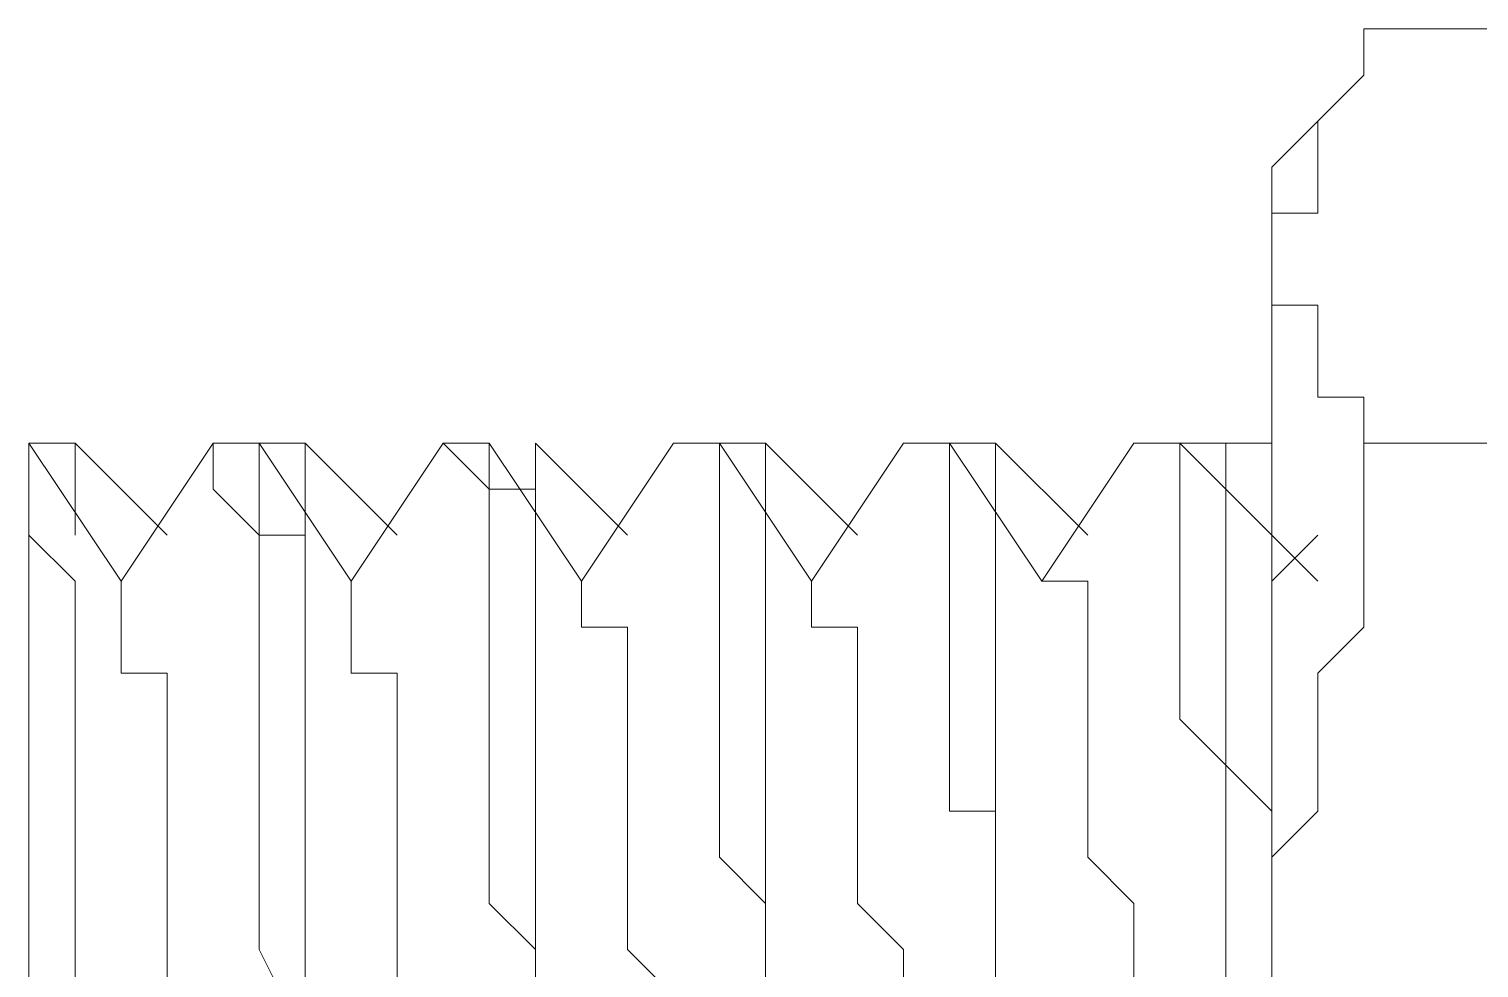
# Model space of a CAD drawing. Header units: millimetres. Extents: x 1341 to 37388, y -13954 to 1849.
# Drawn here: x 29429.67 to 29439.63, y 382.64 to 389.09 of the extents above; entities that cross this region are included whole.
import ezdxf

# ---------------------------------------------------------------- set-up
doc = ezdxf.new("R2010")
doc.units = ezdxf.units.MM
doc.layers.add('COMPONENTE', color=3, linetype='Continuous')

# ---------------------------------------------------------------- blocks, each defined once
blk = doc.blocks.new('TRANFORMADOR_IP00_TRAEL_VISTA_FRONT')
at = {"layer": 'COMPONENTE', "linetype": 'Continuous', "lineweight": 0}
for points in [[(5014.6648, 3514.0646), (5014.6648, 3513.7483)], [(5020.3584, 3514.0646), (5014.6648, 3514.0646)], [(5014.6648, 3513.7483), (5014.0322, 3513.1157)], [(5014.6648, 3513.7483), (5014.3485, 3513.432)], [(5014.6648, 3513.7483), (5014.6648, 3513.7483)], [(5014.6648, 3513.7483), (5014.6648, 3513.7483)], [(5014.6648, 3513.7483), (5014.6648, 3513.7483)], [(5014.3485, 3513.432), (5014.3485, 3513.432)], [(5014.3485, 3513.432), (5014.3485, 3513.432)], [(5014.3485, 3513.432), (5014.3485, 3513.1157)], [(5014.0322, 3512.4831), (5014.0322, 3513.1157)], [(5014.3485, 3513.1157), (5014.3485, 3513.1157)], [(5014.3485, 3513.1157), (5014.3485, 3512.7994)], [(5014.3485, 3512.7994), (5014.0322, 3512.7994)], [(5014.0322, 3512.7994), (5014.0322, 3512.4831)], [(5014.3485, 3512.7994), (5014.3485, 3512.7994)], [(5014.0322, 3512.4831), (5014.0322, 3512.4831)], [(5014.0322, 3512.4831), (5014.0322, 3512.1667)], [(5014.0322, 3507.1058), (5014.0322, 3512.4831)], [(5014.0322, 3512.1667), (5014.0322, 3512.1667)], [(5014.0322, 3512.1667), (5014.3485, 3512.1667)], [(5014.3485, 3512.1667), (5014.3485, 3512.1667)], [(5014.3485, 3512.1667), (5014.3485, 3512.1667)], [(5014.3485, 3512.1667), (5014.3485, 3511.8504)], [(5014.3485, 3511.8504), (5014.3485, 3511.8504)], [(5014.3485, 3511.8504), (5014.3485, 3511.5341)], [(5014.3485, 3511.5341), (5014.6648, 3511.5341)], [(5014.6648, 3511.5341), (5014.6648, 3511.5341)], [(5014.6648, 3511.5341), (5014.6648, 3511.2178)], [(5005.8081, 3511.2178), (5005.4918, 3511.2178)], [(5006.1244, 3510.2689), (5005.4918, 3511.2178)], [(5005.4918, 3511.2178), (5005.4918, 3501.4122)], [(5005.4918, 3510.9015), (5005.4918, 3511.2178)], [(5005.4918, 3511.2178), (5005.4918, 3511.2178)], [(5005.4918, 3511.2178), (5005.4918, 3511.2178)], [(5005.4918, 3511.2178), (5005.4918, 3511.2178)], [(5005.4918, 3511.2178), (5005.4918, 3511.2178)], [(5005.4918, 3511.2178), (5005.4918, 3511.2178)], [(5005.4918, 3511.2178), (5005.4918, 3511.2178)], [(5005.4918, 3511.2178), (5005.4918, 3511.2178)], [(5005.4918, 3511.2178), (5005.4918, 3511.2178)], [(5005.4918, 3511.2178), (5005.4918, 3511.2178)], [(5005.4918, 3511.2178), (5005.4918, 3511.2178)], [(5005.4918, 3511.2178), (5005.4918, 3511.2178)], [(5006.4407, 3510.5852), (5005.8081, 3511.2178)], [(5005.8081, 3510.9015), (5005.8081, 3511.2178)], [(5005.8081, 3511.2178), (5005.8081, 3511.2178)], [(5005.8081, 3511.2178), (5005.8081, 3511.2178)], [(5005.8081, 3511.2178), (5005.8081, 3511.2178)], [(5005.8081, 3511.2178), (5005.8081, 3511.2178)], [(5005.8081, 3511.2178), (5005.8081, 3511.2178)], [(5005.8081, 3511.2178), (5005.8081, 3511.2178)], [(5005.8081, 3511.2178), (5005.8081, 3511.2178)], [(5005.8081, 3511.2178), (5005.8081, 3511.2178)], [(5005.8081, 3511.2178), (5005.8081, 3511.2178)], [(5006.757, 3511.2178), (5006.1244, 3510.2689)], [(5007.0733, 3511.2178), (5006.757, 3511.2178)], [(5006.757, 3510.9015), (5006.757, 3511.2178)], [(5006.757, 3511.2178), (5006.757, 3511.2178)], [(5006.757, 3511.2178), (5006.757, 3511.2178)], [(5006.757, 3511.2178), (5006.757, 3511.2178)], [(5006.757, 3511.2178), (5006.757, 3511.2178)], [(5006.757, 3511.2178), (5006.757, 3511.2178)], [(5006.757, 3511.2178), (5006.757, 3511.2178)], [(5006.757, 3511.2178), (5006.757, 3511.2178)], [(5006.757, 3511.2178), (5006.757, 3511.2178)], [(5006.757, 3511.2178), (5006.757, 3511.2178)], [(5006.757, 3511.2178), (5006.757, 3511.2178)], [(5006.757, 3511.2178), (5006.757, 3511.2178)], [(5006.757, 3511.2178), (5006.757, 3511.2178)], [(5006.757, 3511.2178), (5006.757, 3511.2178)], [(5006.757, 3511.2178), (5006.757, 3511.2178)], [(5007.3897, 3511.2178), (5007.0733, 3511.2178)], [(5007.706, 3510.2689), (5007.0733, 3511.2178)], [(5007.0733, 3510.9015), (5007.0733, 3511.2178)], [(5007.0733, 3511.2178), (5007.0733, 3511.2178)], [(5007.0733, 3511.2178), (5007.0733, 3511.2178)], [(5007.0733, 3511.2178), (5007.0733, 3511.2178)], [(5007.0733, 3511.2178), (5007.0733, 3511.2178)], [(5007.0733, 3511.2178), (5007.0733, 3511.2178)], [(5007.0733, 3511.2178), (5007.0733, 3511.2178)], [(5007.0733, 3511.2178), (5007.0733, 3511.2178)], [(5007.0733, 3511.2178), (5007.0733, 3511.2178)], [(5007.0733, 3511.2178), (5007.0733, 3511.2178)], [(5007.0733, 3511.2178), (5007.0733, 3511.2178)], [(5007.0733, 3511.2178), (5007.0733, 3511.2178)], [(5007.0733, 3511.2178), (5007.0733, 3511.2178)], [(5007.0733, 3511.2178), (5007.0733, 3511.2178)], [(5007.0733, 3511.2178), (5007.0733, 3511.2178)], [(5007.0733, 3511.2178), (5007.0733, 3511.2178)], [(5008.0223, 3510.5852), (5007.3897, 3511.2178)], [(5007.3897, 3510.9015), (5007.3897, 3511.2178)], [(5007.3897, 3511.2178), (5007.3897, 3511.2178)], [(5007.3897, 3511.2178), (5007.3897, 3511.2178)], [(5007.3897, 3511.2178), (5007.3897, 3511.2178)], [(5007.3897, 3511.2178), (5007.3897, 3511.2178)], [(5007.3897, 3511.2178), (5007.3897, 3511.2178)], [(5007.3897, 3511.2178), (5007.3897, 3511.2178)], [(5007.3897, 3511.2178), (5007.3897, 3511.2178)], [(5007.3897, 3511.2178), (5007.3897, 3511.2178)], [(5007.3897, 3511.2178), (5007.3897, 3511.2178)], [(5007.3897, 3511.2178), (5007.3897, 3511.2178)], [(5008.3386, 3511.2178), (5007.706, 3510.2689)], [(5008.6549, 3511.2178), (5008.3386, 3511.2178)], [(5008.6549, 3510.9015), (5008.3386, 3511.2178)], [(5008.3386, 3511.2178), (5008.3386, 3511.2178)], [(5008.3386, 3511.2178), (5008.3386, 3511.2178)], [(5008.3386, 3511.2178), (5008.3386, 3511.2178)], [(5008.3386, 3511.2178), (5008.3386, 3511.2178)], [(5008.3386, 3511.2178), (5008.3386, 3511.2178)], [(5008.3386, 3511.2178), (5008.3386, 3511.2178)], [(5008.3386, 3511.2178), (5008.3386, 3511.2178)], [(5008.3386, 3511.2178), (5008.3386, 3511.2178)], [(5008.3386, 3511.2178), (5008.3386, 3511.2178)], [(5008.3386, 3511.2178), (5008.3386, 3511.2178)], [(5008.3386, 3511.2178), (5008.3386, 3511.2178)], [(5008.3386, 3511.2178), (5008.3386, 3511.2178)], [(5008.3386, 3511.2178), (5008.3386, 3511.2178)], [(5008.3386, 3511.2178), (5008.3386, 3511.2178)], [(5008.3386, 3511.2178), (5008.3386, 3511.2178)], [(5009.2875, 3510.2689), (5008.6549, 3511.2178)], [(5008.6549, 3510.9015), (5008.6549, 3511.2178)], [(5008.6549, 3511.2178), (5008.6549, 3511.2178)], [(5008.6549, 3511.2178), (5008.6549, 3511.2178)], [(5008.6549, 3511.2178), (5008.6549, 3511.2178)], [(5008.6549, 3511.2178), (5008.6549, 3511.2178)], [(5008.6549, 3511.2178), (5008.6549, 3511.2178)], [(5008.6549, 3511.2178), (5008.6549, 3511.2178)], [(5008.6549, 3511.2178), (5008.6549, 3511.2178)], [(5008.6549, 3511.2178), (5008.6549, 3511.2178)], [(5008.6549, 3511.2178), (5008.6549, 3511.2178)], [(5008.6549, 3511.2178), (5008.6549, 3511.2178)], [(5008.9712, 3511.2178), (5008.9712, 3511.2178)], [(5009.6038, 3510.5852), (5008.9712, 3511.2178)], [(5008.9712, 3511.2178), (5008.9712, 3511.2178)], [(5008.9712, 3511.2178), (5008.9712, 3511.2178)], [(5008.9712, 3511.2178), (5008.9712, 3511.2178)], [(5008.9712, 3511.2178), (5008.9712, 3511.2178)], [(5008.9712, 3511.2178), (5008.9712, 3511.2178)], [(5008.9712, 3511.2178), (5008.9712, 3511.2178)], [(5008.9712, 3511.2178), (5008.9712, 3511.2178)], [(5008.9712, 3511.2178), (5008.9712, 3511.2178)], [(5008.9712, 3511.2178), (5008.9712, 3511.2178)], [(5008.9712, 3511.2178), (5008.9712, 3511.2178)], [(5008.9712, 3511.2178), (5008.9712, 3511.2178)], [(5008.9712, 3511.2178), (5008.9712, 3511.2178)], [(5008.9712, 3511.2178), (5008.9712, 3511.2178)], [(5008.9712, 3510.9015), (5008.9712, 3511.2178)], [(5008.9712, 3511.2178), (5008.9712, 3511.2178)], [(5008.9712, 3511.2178), (5008.9712, 3511.2178)], [(5008.9712, 3511.2178), (5008.9712, 3511.2178)], [(5008.9712, 3511.2178), (5008.9712, 3511.2178)], [(5008.9712, 3511.2178), (5008.9712, 3511.2178)], [(5008.9712, 3511.2178), (5008.9712, 3511.2178)], [(5008.9712, 3511.2178), (5008.9712, 3511.2178)], [(5008.9712, 3511.2178), (5008.9712, 3511.2178)], [(5008.9712, 3511.2178), (5008.9712, 3511.2178)], [(5008.9712, 3511.2178), (5008.9712, 3511.2178)], [(5008.9712, 3511.2178), (5008.9712, 3511.2178)], [(5008.9712, 3511.2178), (5008.9712, 3511.2178)], [(5008.9712, 3511.2178), (5008.9712, 3511.2178)], [(5008.9712, 3511.2178), (5008.9712, 3511.2178)], [(5008.9712, 3511.2178), (5008.9712, 3511.2178)], [(5008.9712, 3511.2178), (5008.9712, 3511.2178)], [(5009.9201, 3511.2178), (5009.2875, 3510.2689)], [(5010.2364, 3511.2178), (5009.9201, 3511.2178)], [(5010.2364, 3511.2178), (5009.9201, 3511.2178)], [(5009.9201, 3511.2178), (5009.9201, 3511.2178)], [(5009.9201, 3511.2178), (5009.9201, 3511.2178)], [(5009.9201, 3511.2178), (5009.9201, 3511.2178)], [(5009.9201, 3511.2178), (5009.9201, 3511.2178)], [(5009.9201, 3511.2178), (5009.9201, 3511.2178)], [(5009.9201, 3511.2178), (5009.9201, 3511.2178)], [(5009.9201, 3511.2178), (5009.9201, 3511.2178)], [(5009.9201, 3511.2178), (5009.9201, 3511.2178)], [(5009.9201, 3511.2178), (5009.9201, 3511.2178)], [(5009.9201, 3511.2178), (5009.9201, 3511.2178)], [(5009.9201, 3511.2178), (5009.9201, 3511.2178)], [(5009.9201, 3511.2178), (5009.9201, 3511.2178)], [(5010.8691, 3510.2689), (5010.2364, 3511.2178)], [(5010.2364, 3510.9015), (5010.2364, 3511.2178)], [(5010.2364, 3511.2178), (5010.2364, 3511.2178)], [(5010.5528, 3511.2178), (5010.2364, 3511.2178)], [(5010.2364, 3511.2178), (5010.2364, 3511.2178)], [(5010.2364, 3511.2178), (5010.2364, 3511.2178)], [(5010.2364, 3511.2178), (5010.2364, 3511.2178)], [(5010.2364, 3511.2178), (5010.2364, 3511.2178)], [(5010.2364, 3511.2178), (5010.2364, 3511.2178)], [(5010.2364, 3511.2178), (5010.2364, 3511.2178)], [(5010.2364, 3511.2178), (5010.2364, 3511.2178)], [(5010.2364, 3511.2178), (5010.2364, 3511.2178)], [(5010.2364, 3511.2178), (5010.2364, 3511.2178)], [(5010.2364, 3511.2178), (5010.2364, 3511.2178)], [(5010.5528, 3511.2178), (5010.5528, 3511.2178)], [(5011.1854, 3510.5852), (5010.5528, 3511.2178)], [(5010.5528, 3511.2178), (5010.5528, 3511.2178)], [(5010.5528, 3511.2178), (5010.5528, 3511.2178)], [(5010.5528, 3511.2178), (5010.5528, 3511.2178)], [(5010.5528, 3511.2178), (5010.5528, 3511.2178)], [(5010.5528, 3511.2178), (5010.5528, 3511.2178)], [(5010.5528, 3511.2178), (5010.5528, 3511.2178)], [(5010.5528, 3511.2178), (5010.5528, 3511.2178)], [(5010.5528, 3511.2178), (5010.5528, 3511.2178)], [(5010.5528, 3511.2178), (5010.5528, 3511.2178)], [(5010.5528, 3511.2178), (5010.5528, 3511.2178)], [(5010.5528, 3511.2178), (5010.5528, 3511.2178)], [(5010.5528, 3511.2178), (5010.5528, 3511.2178)], [(5010.5528, 3511.2178), (5010.5528, 3511.2178)], [(5010.5528, 3510.9015), (5010.5528, 3511.2178)], [(5010.5528, 3511.2178), (5010.5528, 3511.2178)], [(5010.5528, 3511.2178), (5010.5528, 3511.2178)], [(5010.5528, 3511.2178), (5010.5528, 3511.2178)], [(5010.5528, 3511.2178), (5010.5528, 3511.2178)], [(5010.5528, 3511.2178), (5010.5528, 3511.2178)], [(5010.5528, 3511.2178), (5010.5528, 3511.2178)], [(5010.5528, 3511.2178), (5010.5528, 3511.2178)], [(5010.5528, 3511.2178), (5010.5528, 3511.2178)], [(5010.5528, 3511.2178), (5010.5528, 3511.2178)], [(5010.5528, 3510.9015), (5010.5528, 3511.2178)], [(5010.5528, 3511.2178), (5010.5528, 3511.2178)], [(5011.5017, 3511.2178), (5010.8691, 3510.2689)], [(5011.818, 3511.2178), (5011.5017, 3511.2178)], [(5011.818, 3511.2178), (5011.5017, 3511.2178)], [(5011.5017, 3511.2178), (5011.5017, 3511.2178)], [(5011.5017, 3511.2178), (5011.5017, 3511.2178)], [(5011.5017, 3511.2178), (5011.5017, 3511.2178)], [(5011.5017, 3511.2178), (5011.5017, 3511.2178)], [(5011.5017, 3511.2178), (5011.5017, 3511.2178)], [(5011.5017, 3511.2178), (5011.5017, 3511.2178)], [(5011.5017, 3511.2178), (5011.5017, 3511.2178)], [(5012.1343, 3511.2178), (5011.818, 3511.2178)], [(5012.4506, 3510.2689), (5011.818, 3511.2178)], [(5011.818, 3510.9015), (5011.818, 3511.2178)], [(5011.818, 3511.2178), (5011.818, 3511.2178)], [(5011.818, 3511.2178), (5011.818, 3511.2178)], [(5011.818, 3511.2178), (5011.818, 3511.2178)], [(5011.818, 3511.2178), (5011.818, 3511.2178)], [(5011.818, 3511.2178), (5011.818, 3511.2178)], [(5011.818, 3511.2178), (5011.818, 3511.2178)], [(5011.818, 3511.2178), (5011.818, 3511.2178)], [(5012.1343, 3511.2178), (5011.818, 3511.2178)], [(5011.818, 3511.2178), (5011.818, 3511.2178)], [(5011.818, 3511.2178), (5011.818, 3511.2178)], [(5011.818, 3511.2178), (5011.818, 3511.2178)], [(5011.818, 3511.2178), (5011.818, 3511.2178)], [(5011.818, 3511.2178), (5011.818, 3511.2178)], [(5011.818, 3511.2178), (5011.818, 3511.2178)], [(5011.818, 3511.2178), (5011.818, 3511.2178)], [(5011.818, 3511.2178), (5011.818, 3511.2178)], [(5011.818, 3511.2178), (5011.818, 3511.2178)], [(5012.1343, 3511.2178), (5012.1343, 3511.2178)], [(5012.7669, 3510.5852), (5012.1343, 3511.2178)], [(5012.1343, 3510.9015), (5012.1343, 3511.2178)], [(5012.1343, 3511.2178), (5012.1343, 3511.2178)], [(5012.1343, 3511.2178), (5012.1343, 3511.2178)], [(5012.1343, 3511.2178), (5012.1343, 3511.2178)], [(5012.1343, 3511.2178), (5012.1343, 3511.2178)], [(5012.1343, 3511.2178), (5012.1343, 3511.2178)], [(5012.1343, 3511.2178), (5012.1343, 3511.2178)], [(5012.1343, 3511.2178), (5012.1343, 3511.2178)], [(5012.1343, 3511.2178), (5012.1343, 3511.2178)], [(5012.1343, 3511.2178), (5012.1343, 3511.2178)], [(5012.1343, 3510.9015), (5012.1343, 3511.2178)], [(5012.1343, 3511.2178), (5012.1343, 3511.2178)], [(5012.1343, 3511.2178), (5012.1343, 3511.2178)], [(5012.1343, 3511.2178), (5012.1343, 3511.2178)], [(5012.1343, 3511.2178), (5012.1343, 3511.2178)], [(5013.0832, 3511.2178), (5012.4506, 3510.2689)], [(5013.3995, 3511.2178), (5013.0832, 3511.2178)], [(5013.3995, 3511.2178), (5013.0832, 3511.2178)], [(5013.0832, 3511.2178), (5013.0832, 3511.2178)], [(5013.0832, 3511.2178), (5013.0832, 3511.2178)], [(5013.0832, 3511.2178), (5013.0832, 3511.2178)], [(5013.0832, 3511.2178), (5013.0832, 3511.2178)], [(5014.3485, 3510.2689), (5013.3995, 3511.2178)], [(5013.3995, 3510.9015), (5013.3995, 3511.2178)], [(5013.3995, 3511.2178), (5013.3995, 3511.2178)], [(5013.3995, 3511.2178), (5013.3995, 3511.2178)], [(5013.3995, 3511.2178), (5013.3995, 3511.2178)], [(5013.3995, 3511.2178), (5013.3995, 3511.2178)], [(5013.3995, 3511.2178), (5013.3995, 3511.2178)], [(5013.3995, 3511.2178), (5013.3995, 3511.2178)], [(5013.3995, 3511.2178), (5013.3995, 3511.2178)], [(5013.3995, 3511.2178), (5013.3995, 3511.2178)], [(5013.3995, 3511.2178), (5013.3995, 3511.2178)], [(5013.7159, 3511.2178), (5013.3995, 3511.2178)], [(5013.3995, 3511.2178), (5013.3995, 3511.2178)], [(5013.7159, 3511.2178), (5013.7159, 3511.2178)], [(5014.0322, 3511.2178), (5013.7159, 3511.2178)], [(5013.7159, 3511.2178), (5013.7159, 3511.2178)], [(5013.7159, 3511.2178), (5013.7159, 3511.2178)], [(5013.7159, 3511.2178), (5013.7159, 3511.2178)], [(5013.7159, 3511.2178), (5013.7159, 3511.2178)], [(5013.7159, 3511.2178), (5013.7159, 3511.2178)], [(5013.7159, 3511.2178), (5013.7159, 3511.2178)], [(5013.7159, 3511.2178), (5013.7159, 3511.2178)], [(5013.7159, 3511.2178), (5013.7159, 3511.2178)], [(5013.7159, 3511.2178), (5013.7159, 3511.2178)], [(5013.7159, 3511.2178), (5013.7159, 3511.2178)], [(5013.7159, 3511.2178), (5013.7159, 3511.2178)], [(5013.7159, 3511.2178), (5013.7159, 3511.2178)], [(5013.7159, 3511.2178), (5013.7159, 3511.2178)], [(5013.7159, 3510.9015), (5013.7159, 3511.2178)], [(5013.7159, 3511.2178), (5013.7159, 3511.2178)], [(5013.7159, 3511.2178), (5013.7159, 3511.2178)], [(5013.7159, 3511.2178), (5013.7159, 3511.2178)], [(5013.7159, 3511.2178), (5013.7159, 3511.2178)], [(5013.7159, 3511.2178), (5013.7159, 3511.2178)], [(5013.7159, 3511.2178), (5013.7159, 3511.2178)], [(5013.7159, 3511.2178), (5013.7159, 3511.2178)], [(5013.7159, 3511.2178), (5013.7159, 3511.2178)], [(5013.7159, 3511.2178), (5013.7159, 3511.2178)], [(5013.7159, 3511.2178), (5013.7159, 3511.2178)], [(5014.0322, 3510.9015), (5014.0322, 3511.2178)], [(5014.0322, 3510.9015), (5014.0322, 3511.2178)], [(5014.0322, 3511.2178), (5014.0322, 3511.2178)], [(5014.0322, 3511.2178), (5014.0322, 3511.2178)], [(5014.0322, 3511.2178), (5014.0322, 3511.2178)], [(5014.0322, 3511.2178), (5014.0322, 3511.2178)], [(5014.0322, 3511.2178), (5014.0322, 3511.2178)], [(5014.0322, 3511.2178), (5014.0322, 3511.2178)], [(5014.0322, 3511.2178), (5014.0322, 3511.2178)], [(5014.0322, 3511.2178), (5014.0322, 3511.2178)], [(5014.0322, 3511.2178), (5014.0322, 3511.2178)], [(5014.0322, 3511.2178), (5014.0322, 3511.2178)], [(5014.0322, 3511.2178), (5014.0322, 3511.2178)], [(5014.0322, 3511.2178), (5014.0322, 3511.2178)], [(5014.0322, 3511.2178), (5014.0322, 3511.2178)], [(5014.0322, 3511.2178), (5014.0322, 3511.2178)], [(5014.0322, 3511.2178), (5014.0322, 3511.2178)], [(5014.0322, 3511.2178), (5014.0322, 3511.2178)], [(5014.6648, 3511.2178), (5014.6648, 3510.5852)], [(5020.3584, 3511.2178), (5014.6648, 3511.2178)], [(5014.6648, 3511.2178), (5014.6648, 3511.2178)], [(5005.4918, 3510.5852), (5005.4918, 3510.9015)], [(5005.4918, 3510.9015), (5005.4918, 3510.9015)], [(5005.4918, 3510.9015), (5005.4918, 3510.9015)], [(5005.4918, 3510.9015), (5005.4918, 3510.9015)], [(5005.4918, 3510.9015), (5005.4918, 3510.9015)], [(5005.8081, 3510.5852), (5005.8081, 3510.9015)], [(5005.8081, 3510.9015), (5005.8081, 3510.9015)], [(5005.8081, 3510.9015), (5005.8081, 3510.9015)], [(5007.0733, 3510.5852), (5006.757, 3510.9015)], [(5006.757, 3510.9015), (5006.757, 3510.9015)], [(5006.757, 3510.9015), (5006.757, 3510.9015)], [(5006.757, 3510.9015), (5006.757, 3510.9015)], [(5007.0733, 3510.5852), (5007.0733, 3510.9015)], [(5007.0733, 3510.9015), (5007.0733, 3510.9015)], [(5007.3897, 3510.5852), (5007.3897, 3510.9015)], [(5007.3897, 3510.9015), (5007.3897, 3510.9015)], [(5008.6549, 3510.5852), (5008.6549, 3510.9015)], [(5008.6549, 3510.9015), (5008.6549, 3510.9015)], [(5008.9712, 3510.9015), (5008.6549, 3510.9015)], [(5008.6549, 3510.9015), (5008.6549, 3510.9015)], [(5008.9712, 3510.5852), (5008.9712, 3510.9015)], [(5008.9712, 3510.9015), (5008.9712, 3510.9015)], [(5008.9712, 3510.9015), (5008.9712, 3510.9015)], [(5008.9712, 3510.5852), (5008.9712, 3510.9015)], [(5008.9712, 3510.9015), (5008.9712, 3510.9015)], [(5010.2364, 3510.5852), (5010.2364, 3510.9015)], [(5010.2364, 3510.9015), (5010.2364, 3510.9015)], [(5010.5528, 3510.5852), (5010.5528, 3510.9015)], [(5010.5528, 3510.9015), (5010.5528, 3510.9015)], [(5010.5528, 3510.9015), (5010.5528, 3510.9015)], [(5010.5528, 3510.5852), (5010.5528, 3510.9015)], [(5010.5528, 3510.9015), (5010.5528, 3510.9015)], [(5010.5528, 3510.9015), (5010.5528, 3510.9015)], [(5011.818, 3510.5852), (5011.818, 3510.9015)], [(5011.818, 3510.9015), (5011.818, 3510.9015)], [(5011.818, 3510.9015), (5011.818, 3510.9015)], [(5012.1343, 3510.5852), (5012.1343, 3510.9015)], [(5012.1343, 3510.9015), (5012.1343, 3510.9015)], [(5012.1343, 3510.9015), (5012.1343, 3510.9015)], [(5012.1343, 3510.5852), (5012.1343, 3510.9015)], [(5012.1343, 3510.9015), (5012.1343, 3510.9015)], [(5013.3995, 3510.5852), (5013.3995, 3510.9015)], [(5013.3995, 3510.9015), (5013.3995, 3510.9015)], [(5013.7159, 3510.5852), (5013.7159, 3510.9015)], [(5013.7159, 3510.9015), (5013.7159, 3510.9015)], [(5014.0322, 3510.5852), (5014.0322, 3510.9015)], [(5014.0322, 3510.9015), (5014.0322, 3510.9015)], [(5005.8081, 3510.2689), (5005.4918, 3510.5852)], [(5005.4918, 3510.5852), (5005.4918, 3510.5852)], [(5005.4918, 3510.5852), (5005.4918, 3510.5852)], [(5005.8081, 3510.5852), (5005.8081, 3510.5852)], [(5007.0733, 3510.2689), (5007.0733, 3510.5852)], [(5007.0733, 3510.5852), (5007.0733, 3510.5852)], [(5007.0733, 3510.5852), (5007.0733, 3510.5852)], [(5007.0733, 3510.5852), (5007.0733, 3510.5852)], [(5007.3897, 3510.5852), (5007.0733, 3510.5852)], [(5007.3897, 3510.5852), (5007.3897, 3510.5852)], [(5007.3897, 3510.5852), (5007.3897, 3510.5852)], [(5007.3897, 3510.2689), (5007.3897, 3510.5852)], [(5007.3897, 3510.5852), (5007.3897, 3510.5852)], [(5007.3897, 3510.5852), (5007.3897, 3510.5852)], [(5007.3897, 3510.5852), (5007.3897, 3510.5852)], [(5008.6549, 3510.2689), (5008.6549, 3510.5852)], [(5008.6549, 3510.5852), (5008.6549, 3510.5852)], [(5008.6549, 3510.5852), (5008.6549, 3510.5852)], [(5008.6549, 3510.5852), (5008.6549, 3510.5852)], [(5008.6549, 3510.5852), (5008.6549, 3510.5852)], [(5008.9712, 3510.2689), (5008.9712, 3510.5852)], [(5008.9712, 3510.5852), (5008.9712, 3510.5852)], [(5008.9712, 3510.5852), (5008.9712, 3510.5852)], [(5008.9712, 3510.5852), (5008.9712, 3510.5852)], [(5008.9712, 3510.5852), (5008.9712, 3510.5852)], [(5010.2364, 3510.2689), (5010.2364, 3510.5852)], [(5010.2364, 3510.5852), (5010.2364, 3510.5852)], [(5010.2364, 3510.5852), (5010.2364, 3510.5852)], [(5010.2364, 3510.5852), (5010.2364, 3510.5852)], [(5010.2364, 3510.5852), (5010.2364, 3510.5852)], [(5010.2364, 3510.5852), (5010.2364, 3510.5852)], [(5010.2364, 3510.5852), (5010.2364, 3510.5852)], [(5010.5528, 3510.5852), (5010.5528, 3510.5852)], [(5010.5528, 3510.2689), (5010.5528, 3510.5852)], [(5010.5528, 3510.5852), (5010.5528, 3510.5852)], [(5010.5528, 3510.5852), (5010.5528, 3510.5852)], [(5010.5528, 3510.5852), (5010.5528, 3510.5852)], [(5011.818, 3510.2689), (5011.818, 3510.5852)], [(5011.818, 3510.5852), (5011.818, 3510.5852)], [(5011.818, 3510.5852), (5011.818, 3510.5852)], [(5011.818, 3510.5852), (5011.818, 3510.5852)], [(5012.1343, 3510.5852), (5012.1343, 3510.5852)], [(5012.1343, 3510.2689), (5012.1343, 3510.5852)], [(5012.1343, 3510.5852), (5012.1343, 3510.5852)], [(5012.1343, 3510.5852), (5012.1343, 3510.5852)], [(5012.1343, 3510.5852), (5012.1343, 3510.5852)], [(5012.1343, 3510.5852), (5012.1343, 3510.5852)], [(5012.1343, 3510.5852), (5012.1343, 3510.5852)], [(5013.3995, 3510.2689), (5013.3995, 3510.5852)], [(5013.3995, 3510.5852), (5013.3995, 3510.5852)], [(5013.3995, 3510.5852), (5013.3995, 3510.5852)], [(5013.3995, 3510.5852), (5013.3995, 3510.5852)], [(5013.3995, 3510.5852), (5013.3995, 3510.5852)], [(5013.3995, 3510.5852), (5013.3995, 3510.5852)], [(5013.7159, 3510.2689), (5013.7159, 3510.5852)], [(5013.7159, 3510.5852), (5013.7159, 3510.5852)], [(5013.7159, 3510.5852), (5013.7159, 3510.5852)], [(5013.7159, 3510.5852), (5013.7159, 3510.5852)], [(5013.7159, 3510.5852), (5013.7159, 3510.5852)], [(5014.3485, 3510.5852), (5014.0322, 3510.2689)], [(5014.0322, 3510.5852), (5014.0322, 3510.5852)], [(5014.6648, 3510.5852), (5014.6648, 3510.5852)], [(5014.6648, 3510.5852), (5014.6648, 3510.2689)], [(5005.8081, 3509.9526), (5005.8081, 3510.2689)], [(5006.1244, 3509.9526), (5006.1244, 3510.2689)], [(5006.1244, 3510.2689), (5006.1244, 3510.2689)], [(5006.1244, 3510.2689), (5006.1244, 3510.2689)], [(5006.1244, 3510.2689), (5006.1244, 3510.2689)], [(5006.1244, 3510.2689), (5006.1244, 3510.2689)], [(5007.0733, 3509.9526), (5007.0733, 3510.2689)], [(5007.3897, 3509.9526), (5007.3897, 3510.2689)], [(5007.3897, 3510.2689), (5007.3897, 3510.2689)], [(5007.3897, 3510.2689), (5007.3897, 3510.2689)], [(5007.706, 3509.9526), (5007.706, 3510.2689)], [(5007.706, 3510.2689), (5007.706, 3510.2689)], [(5007.706, 3510.2689), (5007.706, 3510.2689)], [(5007.706, 3510.2689), (5007.706, 3510.2689)], [(5007.706, 3510.2689), (5007.706, 3510.2689)], [(5007.706, 3510.2689), (5007.706, 3510.2689)], [(5007.706, 3510.2689), (5007.706, 3510.2689)], [(5008.6549, 3509.9526), (5008.6549, 3510.2689)], [(5008.6549, 3510.2689), (5008.6549, 3510.2689)], [(5008.6549, 3510.2689), (5008.6549, 3510.2689)], [(5008.9712, 3509.9526), (5008.9712, 3510.2689)], [(5009.2875, 3509.9526), (5009.2875, 3510.2689)], [(5009.2875, 3510.2689), (5009.2875, 3510.2689)], [(5009.2875, 3510.2689), (5009.2875, 3510.2689)], [(5010.2364, 3509.9526), (5010.2364, 3510.2689)], [(5010.2364, 3510.2689), (5010.2364, 3510.2689)], [(5010.5528, 3509.9526), (5010.5528, 3510.2689)], [(5010.8691, 3509.9526), (5010.8691, 3510.2689)], [(5010.8691, 3510.2689), (5010.8691, 3510.2689)], [(5010.8691, 3510.2689), (5010.8691, 3510.2689)], [(5010.8691, 3510.2689), (5010.8691, 3510.2689)], [(5010.8691, 3510.2689), (5010.8691, 3510.2689)], [(5010.8691, 3510.2689), (5010.8691, 3510.2689)], [(5011.818, 3509.9526), (5011.818, 3510.2689)], [(5012.1343, 3509.9526), (5012.1343, 3510.2689)], [(5012.1343, 3510.2689), (5012.1343, 3510.2689)], [(5012.1343, 3510.2689), (5012.1343, 3510.2689)], [(5012.7669, 3510.2689), (5012.4506, 3510.2689)], [(5012.4506, 3510.2689), (5012.4506, 3510.2689)], [(5012.4506, 3510.2689), (5012.4506, 3510.2689)], [(5012.4506, 3510.2689), (5012.4506, 3510.2689)], [(5012.4506, 3510.2689), (5012.4506, 3510.2689)], [(5012.4506, 3510.2689), (5012.4506, 3510.2689)], [(5012.4506, 3510.2689), (5012.4506, 3510.2689)], [(5012.4506, 3510.2689), (5012.4506, 3510.2689)], [(5012.4506, 3510.2689), (5012.4506, 3510.2689)], [(5012.4506, 3510.2689), (5012.4506, 3510.2689)], [(5012.7669, 3509.9526), (5012.7669, 3510.2689)], [(5012.7669, 3510.2689), (5012.7669, 3510.2689)], [(5012.7669, 3510.2689), (5012.7669, 3510.2689)], [(5013.3995, 3509.9526), (5013.3995, 3510.2689)], [(5013.3995, 3510.2689), (5013.3995, 3510.2689)], [(5013.3995, 3510.2689), (5013.3995, 3510.2689)], [(5013.7159, 3509.9526), (5013.7159, 3510.2689)], [(5014.6648, 3510.2689), (5014.6648, 3509.9526)], [(5005.8081, 3509.6363), (5005.8081, 3509.9526)], [(5005.8081, 3509.9526), (5005.8081, 3509.9526)], [(5006.1244, 3509.6363), (5006.1244, 3509.9526)], [(5006.1244, 3509.9526), (5006.1244, 3509.9526)], [(5006.1244, 3509.9526), (5006.1244, 3509.9526)], [(5006.1244, 3509.9526), (5006.1244, 3509.9526)], [(5006.1244, 3509.9526), (5006.1244, 3509.9526)], [(5006.1244, 3509.9526), (5006.1244, 3509.9526)], [(5006.1244, 3509.9526), (5006.1244, 3509.9526)], [(5007.0733, 3509.6363), (5007.0733, 3509.9526)], [(5007.0733, 3509.9526), (5007.0733, 3509.9526)], [(5007.3897, 3509.6363), (5007.3897, 3509.9526)], [(5007.3897, 3509.9526), (5007.3897, 3509.9526)], [(5007.706, 3509.6363), (5007.706, 3509.9526)], [(5007.706, 3509.9526), (5007.706, 3509.9526)], [(5007.706, 3509.9526), (5007.706, 3509.9526)], [(5007.706, 3509.9526), (5007.706, 3509.9526)], [(5007.706, 3509.9526), (5007.706, 3509.9526)], [(5008.6549, 3509.6363), (5008.6549, 3509.9526)], [(5008.6549, 3509.9526), (5008.6549, 3509.9526)], [(5008.9712, 3509.6363), (5008.9712, 3509.9526)], [(5008.9712, 3509.9526), (5008.9712, 3509.9526)], [(5009.6038, 3509.9526), (5009.2875, 3509.9526)], [(5009.2875, 3509.9526), (5009.2875, 3509.9526)], [(5009.2875, 3509.9526), (5009.2875, 3509.9526)], [(5009.2875, 3509.9526), (5009.2875, 3509.9526)], [(5009.2875, 3509.9526), (5009.2875, 3509.9526)], [(5009.2875, 3509.9526), (5009.2875, 3509.9526)], [(5009.6038, 3509.6363), (5009.6038, 3509.9526)], [(5009.6038, 3509.9526), (5009.6038, 3509.9526)], [(5010.2364, 3509.6363), (5010.2364, 3509.9526)], [(5010.2364, 3509.9526), (5010.2364, 3509.9526)], [(5010.5528, 3509.6363), (5010.5528, 3509.9526)], [(5010.5528, 3509.9526), (5010.5528, 3509.9526)], [(5011.1854, 3509.9526), (5010.8691, 3509.9526)], [(5011.1854, 3509.6363), (5011.1854, 3509.9526)], [(5011.1854, 3509.9526), (5011.1854, 3509.9526)], [(5011.1854, 3509.9526), (5011.1854, 3509.9526)], [(5011.1854, 3509.9526), (5011.1854, 3509.9526)], [(5011.1854, 3509.9526), (5011.1854, 3509.9526)], [(5011.1854, 3509.9526), (5011.1854, 3509.9526)], [(5011.818, 3509.6363), (5011.818, 3509.9526)], [(5011.818, 3509.9526), (5011.818, 3509.9526)], [(5012.1343, 3509.6363), (5012.1343, 3509.9526)], [(5012.1343, 3509.9526), (5012.1343, 3509.9526)], [(5012.7669, 3509.6363), (5012.7669, 3509.9526)], [(5012.7669, 3509.9526), (5012.7669, 3509.9526)], [(5012.7669, 3509.9526), (5012.7669, 3509.9526)], [(5012.7669, 3509.9526), (5012.7669, 3509.9526)], [(5012.7669, 3509.9526), (5012.7669, 3509.9526)], [(5013.3995, 3509.6363), (5013.3995, 3509.9526)], [(5013.3995, 3509.9526), (5013.3995, 3509.9526)], [(5013.7159, 3509.6363), (5013.7159, 3509.9526)], [(5013.7159, 3509.9526), (5013.7159, 3509.9526)], [(5014.6648, 3509.9526), (5014.3485, 3509.6363)], [(5005.8081, 3509.32), (5005.8081, 3509.6363)], [(5005.8081, 3509.6363), (5005.8081, 3509.6363)], [(5006.4407, 3509.6363), (5006.1244, 3509.6363)], [(5006.1244, 3509.6363), (5006.1244, 3509.6363)], [(5006.1244, 3509.6363), (5006.1244, 3509.6363)], [(5006.4407, 3509.32), (5006.4407, 3509.6363)], [(5006.4407, 3509.6363), (5006.4407, 3509.6363)], [(5007.0733, 3509.32), (5007.0733, 3509.6363)], [(5007.0733, 3509.6363), (5007.0733, 3509.6363)], [(5007.3897, 3509.32), (5007.3897, 3509.6363)], [(5007.3897, 3509.6363), (5007.3897, 3509.6363)], [(5007.3897, 3509.6363), (5007.3897, 3509.6363)], [(5008.0223, 3509.6363), (5007.706, 3509.6363)], [(5007.706, 3509.6363), (5007.706, 3509.6363)], [(5008.0223, 3509.32), (5008.0223, 3509.6363)], [(5008.0223, 3509.6363), (5008.0223, 3509.6363)], [(5008.0223, 3509.6363), (5008.0223, 3509.6363)], [(5008.6549, 3509.32), (5008.6549, 3509.6363)], [(5008.6549, 3509.6363), (5008.6549, 3509.6363)], [(5008.6549, 3509.6363), (5008.6549, 3509.6363)], [(5008.9712, 3509.32), (5008.9712, 3509.6363)], [(5008.9712, 3509.6363), (5008.9712, 3509.6363)], [(5009.6038, 3509.32), (5009.6038, 3509.6363)], [(5009.6038, 3509.6363), (5009.6038, 3509.6363)], [(5009.6038, 3509.6363), (5009.6038, 3509.6363)], [(5009.6038, 3509.6363), (5009.6038, 3509.6363)], [(5009.6038, 3509.6363), (5009.6038, 3509.6363)], [(5009.6038, 3509.6363), (5009.6038, 3509.6363)], [(5010.2364, 3509.32), (5010.2364, 3509.6363)], [(5010.2364, 3509.6363), (5010.2364, 3509.6363)], [(5010.5528, 3509.32), (5010.5528, 3509.6363)], [(5010.5528, 3509.6363), (5010.5528, 3509.6363)], [(5010.5528, 3509.6363), (5010.5528, 3509.6363)], [(5011.1854, 3509.32), (5011.1854, 3509.6363)], [(5011.1854, 3509.6363), (5011.1854, 3509.6363)], [(5011.1854, 3509.6363), (5011.1854, 3509.6363)], [(5011.1854, 3509.6363), (5011.1854, 3509.6363)], [(5011.1854, 3509.6363), (5011.1854, 3509.6363)], [(5011.818, 3509.32), (5011.818, 3509.6363)], [(5011.818, 3509.6363), (5011.818, 3509.6363)], [(5012.1343, 3509.32), (5012.1343, 3509.6363)], [(5012.1343, 3509.6363), (5012.1343, 3509.6363)], [(5012.1343, 3509.6363), (5012.1343, 3509.6363)], [(5012.7669, 3509.32), (5012.7669, 3509.6363)], [(5012.7669, 3509.6363), (5012.7669, 3509.6363)], [(5012.7669, 3509.6363), (5012.7669, 3509.6363)], [(5012.7669, 3509.6363), (5012.7669, 3509.6363)], [(5013.3995, 3509.32), (5013.3995, 3509.6363)], [(5013.3995, 3509.6363), (5013.3995, 3509.6363)], [(5013.3995, 3509.6363), (5013.3995, 3509.6363)], [(5013.7159, 3509.32), (5013.7159, 3509.6363)], [(5013.7159, 3509.6363), (5013.7159, 3509.6363)], [(5013.7159, 3509.6363), (5013.7159, 3509.6363)], [(5014.3485, 3509.6363), (5014.3485, 3509.6363)], [(5014.3485, 3509.6363), (5014.3485, 3509.32)], [(5005.8081, 3509.0036), (5005.8081, 3509.32)], [(5006.4407, 3509.0036), (5006.4407, 3509.32)], [(5006.4407, 3509.32), (5006.4407, 3509.32)], [(5007.0733, 3509.0036), (5007.0733, 3509.32)], [(5007.3897, 3509.0036), (5007.3897, 3509.32)], [(5008.0223, 3509.0036), (5008.0223, 3509.32)], [(5008.0223, 3509.32), (5008.0223, 3509.32)], [(5008.0223, 3509.32), (5008.0223, 3509.32)], [(5008.6549, 3509.0036), (5008.6549, 3509.32)], [(5008.9712, 3509.0036), (5008.9712, 3509.32)], [(5009.6038, 3509.0036), (5009.6038, 3509.32)], [(5009.6038, 3509.32), (5009.6038, 3509.32)], [(5010.2364, 3509.0036), (5010.2364, 3509.32)], [(5010.5528, 3509.0036), (5010.5528, 3509.32)], [(5011.1854, 3509.0036), (5011.1854, 3509.32)], [(5011.1854, 3509.32), (5011.1854, 3509.32)], [(5011.818, 3509.0036), (5011.818, 3509.32)], [(5012.1343, 3509.0036), (5012.1343, 3509.32)], [(5012.7669, 3509.0036), (5012.7669, 3509.32)], [(5012.7669, 3509.32), (5012.7669, 3509.32)], [(5013.7159, 3509.0036), (5013.3995, 3509.32)], [(5013.7159, 3509.0036), (5013.7159, 3509.32)], [(5013.7159, 3509.32), (5013.7159, 3509.32)], [(5014.3485, 3509.32), (5014.3485, 3509.0036)], [(5005.8081, 3508.6873), (5005.8081, 3509.0036)], [(5005.8081, 3509.0036), (5005.8081, 3509.0036)], [(5006.4407, 3508.6873), (5006.4407, 3509.0036)], [(5006.4407, 3509.0036), (5006.4407, 3509.0036)], [(5007.0733, 3508.6873), (5007.0733, 3509.0036)], [(5007.3897, 3508.6873), (5007.3897, 3509.0036)], [(5008.0223, 3508.6873), (5008.0223, 3509.0036)], [(5008.6549, 3508.6873), (5008.6549, 3509.0036)], [(5008.9712, 3508.6873), (5008.9712, 3509.0036)], [(5009.6038, 3508.6873), (5009.6038, 3509.0036)], [(5010.2364, 3508.6873), (5010.2364, 3509.0036)], [(5010.5528, 3508.6873), (5010.5528, 3509.0036)], [(5011.1854, 3508.6873), (5011.1854, 3509.0036)], [(5011.818, 3508.6873), (5011.818, 3509.0036)], [(5012.1343, 3508.6873), (5012.1343, 3509.0036)], [(5012.7669, 3508.6873), (5012.7669, 3509.0036)], [(5012.7669, 3509.0036), (5012.7669, 3509.0036)], [(5013.7159, 3508.6873), (5013.7159, 3509.0036)], [(5014.0322, 3508.6873), (5013.7159, 3509.0036)], [(5014.3485, 3509.0036), (5014.3485, 3508.6873)], [(5005.8081, 3508.371), (5005.8081, 3508.6873)], [(5005.8081, 3508.6873), (5005.8081, 3508.6873)], [(5006.4407, 3508.371), (5006.4407, 3508.6873)], [(5006.4407, 3508.6873), (5006.4407, 3508.6873)], [(5006.4407, 3508.6873), (5006.4407, 3508.6873)], [(5007.0733, 3508.371), (5007.0733, 3508.6873)], [(5007.0733, 3508.6873), (5007.0733, 3508.6873)], [(5007.0733, 3508.6873), (5007.0733, 3508.6873)], [(5007.3897, 3508.371), (5007.3897, 3508.6873)], [(5007.3897, 3508.6873), (5007.3897, 3508.6873)], [(5008.0223, 3508.371), (5008.0223, 3508.6873)], [(5008.0223, 3508.6873), (5008.0223, 3508.6873)], [(5008.0223, 3508.6873), (5008.0223, 3508.6873)], [(5008.0223, 3508.6873), (5008.0223, 3508.6873)], [(5008.6549, 3508.371), (5008.6549, 3508.6873)], [(5008.6549, 3508.6873), (5008.6549, 3508.6873)], [(5008.9712, 3508.371), (5008.9712, 3508.6873)], [(5008.9712, 3508.6873), (5008.9712, 3508.6873)], [(5008.9712, 3508.6873), (5008.9712, 3508.6873)], [(5009.6038, 3508.371), (5009.6038, 3508.6873)], [(5009.6038, 3508.6873), (5009.6038, 3508.6873)], [(5009.6038, 3508.6873), (5009.6038, 3508.6873)], [(5010.2364, 3508.371), (5010.2364, 3508.6873)], [(5010.2364, 3508.6873), (5010.2364, 3508.6873)], [(5010.2364, 3508.6873), (5010.2364, 3508.6873)], [(5010.5528, 3508.371), (5010.5528, 3508.6873)], [(5010.5528, 3508.6873), (5010.5528, 3508.6873)], [(5011.1854, 3508.371), (5011.1854, 3508.6873)], [(5011.1854, 3508.6873), (5011.1854, 3508.6873)], [(5011.1854, 3508.6873), (5011.1854, 3508.6873)], [(5011.1854, 3508.6873), (5011.1854, 3508.6873)], [(5012.1343, 3508.6873), (5011.818, 3508.6873)], [(5011.818, 3508.6873), (5011.818, 3508.6873)], [(5012.1343, 3508.371), (5012.1343, 3508.6873)], [(5012.1343, 3508.371), (5012.1343, 3508.6873)], [(5012.1343, 3508.6873), (5012.1343, 3508.6873)], [(5012.7669, 3508.371), (5012.7669, 3508.6873)], [(5012.7669, 3508.6873), (5012.7669, 3508.6873)], [(5012.7669, 3508.6873), (5012.7669, 3508.6873)], [(5013.7159, 3508.371), (5013.7159, 3508.6873)], [(5013.7159, 3508.6873), (5013.7159, 3508.6873)], [(5014.3485, 3508.6873), (5014.0322, 3508.371)], [(5014.0322, 3508.371), (5014.0322, 3508.6873)], [(5014.0322, 3508.6873), (5014.0322, 3508.6873)], [(5014.0322, 3508.6873), (5014.0322, 3508.6873)], [(5014.3485, 3508.6873), (5014.3485, 3508.6873)], [(5005.8081, 3508.0547), (5005.8081, 3508.371)], [(5006.4407, 3508.0547), (5006.4407, 3508.371)], [(5007.0733, 3508.0547), (5007.0733, 3508.371)], [(5007.3897, 3508.0547), (5007.3897, 3508.371)], [(5008.0223, 3508.0547), (5008.0223, 3508.371)], [(5008.6549, 3508.0547), (5008.6549, 3508.371)], [(5008.9712, 3508.0547), (5008.9712, 3508.371)], [(5009.6038, 3508.0547), (5009.6038, 3508.371)], [(5009.6038, 3508.371), (5009.6038, 3508.371)], [(5010.5528, 3508.0547), (5010.2364, 3508.371)], [(5010.5528, 3508.0547), (5010.5528, 3508.371)], [(5011.1854, 3508.0547), (5011.1854, 3508.371)], [(5012.1343, 3508.0547), (5012.1343, 3508.371)], [(5012.1343, 3508.0547), (5012.1343, 3508.371)], [(5013.0832, 3508.0547), (5012.7669, 3508.371)], [(5013.7159, 3508.0547), (5013.7159, 3508.371)], [(5014.0322, 3508.371), (5014.0322, 3508.0547)], [(5014.0322, 3508.0547), (5014.0322, 3508.371)], [(5005.8081, 3507.7384), (5005.8081, 3508.0547)], [(5005.8081, 3508.0547), (5005.8081, 3508.0547)], [(5006.4407, 3507.7384), (5006.4407, 3508.0547)], [(5006.4407, 3508.0547), (5006.4407, 3508.0547)], [(5006.4407, 3508.0547), (5006.4407, 3508.0547)], [(5007.0733, 3507.7384), (5007.0733, 3508.0547)], [(5007.0733, 3508.0547), (5007.0733, 3508.0547)], [(5007.3897, 3507.7384), (5007.3897, 3508.0547)], [(5007.3897, 3508.0547), (5007.3897, 3508.0547)], [(5008.0223, 3507.7384), (5008.0223, 3508.0547)], [(5008.0223, 3508.0547), (5008.0223, 3508.0547)], [(5008.0223, 3508.0547), (5008.0223, 3508.0547)], [(5008.9712, 3507.7384), (5008.6549, 3508.0547)], [(5008.6549, 3508.0547), (5008.6549, 3508.0547)], [(5008.9712, 3507.7384), (5008.9712, 3508.0547)], [(5008.9712, 3508.0547), (5008.9712, 3508.0547)], [(5009.6038, 3507.7384), (5009.6038, 3508.0547)], [(5009.6038, 3508.0547), (5009.6038, 3508.0547)], [(5009.6038, 3508.0547), (5009.6038, 3508.0547)], [(5010.5528, 3507.7384), (5010.5528, 3508.0547)], [(5010.5528, 3508.0547), (5010.5528, 3508.0547)], [(5010.5528, 3507.7384), (5010.5528, 3508.0547)], [(5010.5528, 3508.0547), (5010.5528, 3508.0547)], [(5011.5017, 3507.7384), (5011.1854, 3508.0547)], [(5011.1854, 3508.0547), (5011.1854, 3508.0547)], [(5011.1854, 3508.0547), (5011.1854, 3508.0547)], [(5012.1343, 3507.7384), (5012.1343, 3508.0547)], [(5012.1343, 3508.0547), (5012.1343, 3508.0547)], [(5012.1343, 3507.7384), (5012.1343, 3508.0547)], [(5012.1343, 3508.0547), (5012.1343, 3508.0547)], [(5013.0832, 3507.7384), (5013.0832, 3508.0547)], [(5013.0832, 3508.0547), (5013.0832, 3508.0547)], [(5013.7159, 3507.7384), (5013.7159, 3508.0547)], [(5013.7159, 3508.0547), (5013.7159, 3508.0547)], [(5014.0322, 3508.0547), (5014.0322, 3507.7384)], [(5014.0322, 3507.7384), (5014.0322, 3508.0547)], [(5014.0322, 3508.0547), (5014.0322, 3508.0547)], [(5005.8081, 3507.1058), (5005.8081, 3507.7384)], [(5006.4407, 3507.4221), (5006.4407, 3507.7384)], [(5006.4407, 3507.7384), (5006.4407, 3507.7384)], [(5007.3897, 3507.1058), (5007.0733, 3507.7384)], [(5007.3897, 3507.4221), (5007.3897, 3507.7384)], [(5008.0223, 3507.4221), (5008.0223, 3507.7384)], [(5008.0223, 3507.7384), (5008.0223, 3507.7384)], [(5008.9712, 3507.4221), (5008.9712, 3507.7384)], [(5008.9712, 3507.1058), (5008.9712, 3507.7384)], [(5009.9201, 3507.4221), (5009.6038, 3507.7384)], [(5010.5528, 3507.1058), (5010.5528, 3507.7384)], [(5010.5528, 3507.4221), (5010.5528, 3507.7384)], [(5011.5017, 3507.4221), (5011.5017, 3507.7384)], [(5011.5017, 3507.7384), (5011.5017, 3507.7384)], [(5012.1343, 3507.1058), (5012.1343, 3507.7384)], [(5012.1343, 3507.4221), (5012.1343, 3507.7384)], [(5013.0832, 3507.4221), (5013.0832, 3507.7384)], [(5013.0832, 3507.7384), (5013.0832, 3507.7384)], [(5013.7159, 3507.4221), (5013.7159, 3507.7384)], [(5014.0322, 3507.7384), (5014.0322, 3507.1058)], [(5014.0322, 3507.1058), (5014.0322, 3507.7384)]]:
    blk.add_lwpolyline(points, dxfattribs=at)

msp = doc.modelspace()

# ---------------------------------------------------------------- block references
at = {"linetype": 'ByBlock'}
msp.add_blockref('TRANFORMADOR_IP00_TRAEL_VISTA_FRONT', (24424.1734, -3124.971), dxfattribs=at)

doc.saveas('drawing.dxf')
